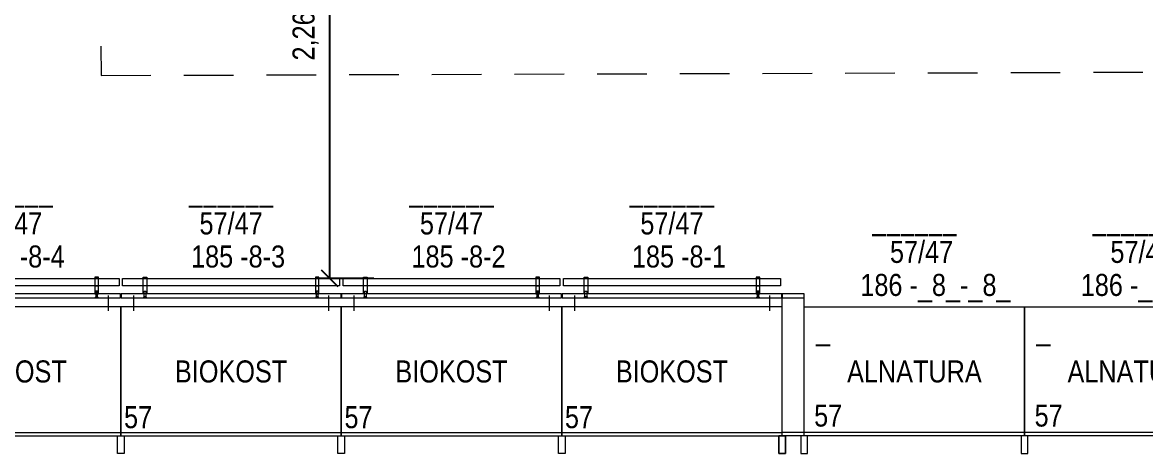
# Model space of a CAD drawing. Header units: millimetres. Extents: x 2027740 to 2136289, y -1533552 to -1491502.
# Drawn here: x 2065246 to 2070341, y -1514595 to -1512639 of the extents above; entities that cross this region are included whole.
import ezdxf
from ezdxf.enums import TextEntityAlignment as Align

# ---------------------------------------------------------------- set-up
doc = ezdxf.new("R2010")
doc.units = ezdxf.units.MM
doc.header["$MEASUREMENT"] = 0
doc.linetypes.add('DGN Style 2', pattern=[375.045563, 225.027338, -150.018225])
for name, color, linetype, lineweight in [('10_Einrichtung', 7, 'Continuous', 0), ('10_Einrichtung (Construction)', 7, 'Continuous', 0), ('20_Sortimentierung', 7, 'Continuous', 0), ('21_Modulnummer', 7, 'Continuous', 0), ('26_Deckenfries', 251, 'DGN Style 2', 13)]:
    doc.layers.add(name, color=color, linetype=linetype, lineweight=lineweight)
doc.layers.add('11 Regaltyp-Kennzeichnung', color=7, linetype='Continuous', lineweight=0, plot=False)
doc.styles.add('Rossmann', font='ARIALN.TTF', dxfattribs={"height": 100})
doc.styles.add('Style-Arial Narrow', font='ARIALN.TTF')
doc.dimstyles.new('Rossmann', dxfattribs={"dimtxt": 100, "dimasz": 75, "dimexe": 50, "dimexo": 0.0625, "dimgap": 50, "dimtad": 1, "dimdec": 3, "dimlfac": 0.001, "dimzin": 3, "dimtxsty": 'Rossmann', "dimcen": 0, "dimadec": 3, "dimazin": 0, "dimtfac": 1, "dimtdec": 0, "dimtofl": 0, "dimtmove": 0, "dimatfit": 1, "dimfxl": 200, "dimfxlon": 1, "dimfrac": 2, "dimtolj": 1, "dimtzin": 3, "dimarcsym": 0})

# ---------------------------------------------------------------- blocks, each defined once
blk = doc.blocks.new('_Oblique')
at = {"color": 0, "linetype": 'ByBlock', "lineweight": -2}
blk.add_line((0.5, 0.5), (-0.5, -0.5), dxfattribs=at)
blk = doc.blocks.new('*D89')
at = {"layer": '10_Einrichtung', "color": 0, "linetype": 'ByBlock', "lineweight": -2, "transparency": 16777216}
for p, q in [((2066840.4, -1511535.6), (2066590.4, -1511535.6)), ((2066840.4, -1513800.6), (2066590.4, -1513800.6))]:
    blk.add_line(p, q, dxfattribs=at)
at = {"layer": '10_Einrichtung', "color": 0, "lineweight": -2, "transparency": 16777216}
blk.add_line((2066640.4, -1513800.6), (2066640.4, -1511535.6), dxfattribs=at)
at = {"layer": 'Defpoints', "color": 0, "lineweight": 0, "transparency": 16777216}
for p in [(2066640.4, -1511535.6), (2067552.2, -1511535.6), (2068684.4, -1513800.6)]:
    blk.add_point(p, dxfattribs=at)
at = {"layer": '10_Einrichtung', "color": 0, "lineweight": -2, "transparency": 16777216, "xscale": 75, "yscale": 75, "zscale": 75}
for p, rotation in [((2066640.4, -1511535.6), 90), ((2066640.4, -1513800.6), 270)]:
    blk.add_blockref('_Oblique', p, dxfattribs=dict(at, rotation=rotation))
at = {"layer": '10_Einrichtung', "color": 0, "transparency": 16777216, "insert": (2066530.3, -1512668.1), "char_height": 100, "attachment_point": 5, "rotation": 90, "style": 'Style-Arial Narrow'}
blk.add_mtext('\\A1;2,265', dxfattribs=at)
blk = doc.blocks.new('Bio links T57')
at = {"layer": '10_Einrichtung', "color": 7, "linetype": 'Continuous', "lineweight": 0}
for p, q in [((50, -267.5), (-50, -267.5)), ((50, -282.5), (-50, -282.5))]:
    blk.add_line(p, q, dxfattribs=at)
at = {"layer": '10_Einrichtung', "color": 23, "lineweight": 13, "flags": 128}
blk.add_lwpolyline([(50, 362.5), (-50, 362.5), (-50, 343.5), (50, 343.5)], close=True, dxfattribs=at)
at = {"layer": '10_Einrichtung', "color": 7, "linetype": 'Continuous', "lineweight": 0, "flags": 128}
for points in [[(-65, -362.5), (-35, -362.5), (-35, -282.5), (-65, -282.5)], [(35, -362.5), (65, -362.5), (65, -282.5), (35, -282.5)]]:
    blk.add_lwpolyline(points, close=True, dxfattribs=at)
at = {"layer": '10_Einrichtung (Construction)', "color": 7, "linetype": 'Continuous', "lineweight": 0}
blk.add_line((-50, -282.5), (-50, 343.5), dxfattribs=at)
at = {"layer": '10_Einrichtung (Construction)', "color": 23, "linetype": 'Continuous', "lineweight": 13}
blk.add_line((50, -282.5), (50, 343.5), dxfattribs=at)
blk = doc.blocks.new('Biol')
at = {"layer": '10_Einrichtung', "color": 23, "linetype": 'Continuous', "lineweight": 13}
blk.add_blockref('Bio links T57', (50, 322.5), dxfattribs=at)
blk = doc.blocks.new('Z205_1')
at = {"layer": '10_Einrichtung', "color": 7, "linetype": 'Continuous', "lineweight": 0}
for p, q in [((500, 305.0005), (-500, 305.0005)), ((-442.5, -317.7995), (-442.5, -248.0146)), ((442.5, -317.7995), (442.5, -248.0146))]:
    blk.add_line(p, q, dxfattribs=at)
at = {"layer": '10_Einrichtung', "color": 7, "linetype": 'Continuous', "lineweight": 0, "flags": 128}
for points in [[(-515, 400.0005), (-485, 400.0005), (-485, 320.0005), (-515, 320.0005)], [(485, 400.0005), (515, 400.0005), (515, 320.0005), (485, 320.0005)], [(500, 320.0005), (-500, 320.0005), (-500, -264.9995), (500, -264.9995)]]:
    blk.add_lwpolyline(points, close=True, dxfattribs=at)
at = {"layer": '10_Einrichtung', "color": 23, "linetype": 'Continuous', "lineweight": 13, "flags": 128}
blk.add_lwpolyline([(-498.75, -324.9995), (498.75, -324.9995), (498.75, -305.9995), (-498.75, -305.9995)], close=True, dxfattribs=at)
at = {"layer": '10_Einrichtung', "lineweight": 0, "ltscale": 0.01, "flags": 128}
for points in [[(-398.75, -324.9995), (-398.75, -399.9995), (-382.25, -399.9995), (-382.25, -324.9995)], [(-398.5, -305.9995), (-394.5, -310.9995), (-386.5, -310.9995), (-382.5, -305.9995)], [(-394.5, -310.9995), (-394.5, -335.9995), (-386.5, -335.9995), (-386.5, -310.9995)], [(398.75, -324.9995), (398.75, -399.9995), (382.25, -399.9995), (382.25, -324.9995)], [(398.5, -305.9995), (394.5, -310.9995), (386.5, -310.9995), (382.5, -305.9995)], [(394.5, -310.9995), (394.5, -335.9995), (386.5, -335.9995), (386.5, -310.9995)], [(492, -393.9995), (-492, -393.9995), (-492, -360.2995), (492, -360.2995)], [(-398.75, -360.2995), (-398.75, -393.9995), (-382.25, -393.9995), (-382.25, -360.2995)], [(398.75, -360.2995), (398.75, -393.9995), (382.25, -393.9995), (382.25, -360.2995)]]:
    blk.add_lwpolyline(points, close=True, dxfattribs=at)
at = {"layer": '10_Einrichtung (Construction)', "color": 3, "linetype": 'Continuous', "lineweight": 0}
for p, q in [((-500, 320.0005), (-500, -264.9995)), ((500, 320.0005), (500, -264.9995))]:
    blk.add_line(p, q, dxfattribs=at)
at = {"layer": '10_Einrichtung (Construction)', "color": 5, "linetype": 'Continuous', "lineweight": 0}
blk.add_line((500, 320.0005), (-500, 320.0005), dxfattribs=at)
blk = doc.blocks.new('Biom')
at = {"layer": '10_Einrichtung', "color": 7, "linetype": 'Continuous', "lineweight": 0}
blk.add_blockref('Z205_1', (500, -360), dxfattribs=at)
at = {"layer": '10_Einrichtung', "color": 7, "linetype": 'Continuous', "lineweight": 0, "style": 'Style-Arial Narrow'}
blk.add_text('57', height=100, rotation=180, dxfattribs=at).set_placement((858.1, -175), align=Align.TOP_RIGHT)
at = {"layer": '20_Sortimentierung', "color": 7, "linetype": 'Continuous', "lineweight": 0, "style": 'Style-Arial Narrow'}
blk.add_attdef('Biom_0', text='', height=100, rotation=180, dxfattribs=at).set_placement((500, -332.5), align=Align.MIDDLE_CENTER)
at = {"layer": '21_Modulnummer', "color": 7, "linetype": 'Continuous', "lineweight": 0, "insert": (468.2, -904), "char_height": 100, "attachment_point": 2, "rotation": 180, "line_spacing_factor": 0.6, "style": 'Style-Arial Narrow'}
blk.add_mtext('185 -8-1', dxfattribs=at)
at = {"layer": '21_Modulnummer', "color": 251, "linetype": 'Continuous', "lineweight": 0, "style": 'Style-Arial Narrow'}
blk.add_attdef('Biom_0', text='', height=100, rotation=180, dxfattribs=at).set_placement((500, -1054), align=Align.TOP_CENTER)
at = {"layer": '21_Modulnummer', "color": 5, "linetype": 'Continuous', "lineweight": 0, "style": 'Style-Arial Narrow'}
blk.add_attdef('Biom_0', text='', height=100, rotation=180, dxfattribs=at).set_placement((500, -1204), align=Align.TOP_CENTER)
blk = doc.blocks.new('Z205_1_1')
at = {"layer": '10_Einrichtung', "color": 7, "linetype": 'Continuous', "lineweight": 0}
for p, q in [((500, 305.0005), (-500, 305.0005)), ((-442.5, -317.7995), (-442.5, -248.0146)), ((442.5, -317.7995), (442.5, -248.0146))]:
    blk.add_line(p, q, dxfattribs=at)
at = {"layer": '10_Einrichtung', "color": 7, "linetype": 'Continuous', "lineweight": 0, "flags": 128}
for points in [[(-515, 400.0005), (-485, 400.0005), (-485, 320.0005), (-515, 320.0005)], [(485, 400.0005), (515, 400.0005), (515, 320.0005), (485, 320.0005)], [(500, 320.0005), (-500, 320.0005), (-500, -264.9995), (500, -264.9995)]]:
    blk.add_lwpolyline(points, close=True, dxfattribs=at)
at = {"layer": '10_Einrichtung', "color": 23, "linetype": 'Continuous', "lineweight": 13, "flags": 128}
blk.add_lwpolyline([(-498.75, -324.9995), (498.75, -324.9995), (498.75, -305.9995), (-498.75, -305.9995)], close=True, dxfattribs=at)
at = {"layer": '10_Einrichtung', "lineweight": 0, "ltscale": 0.01, "flags": 128}
for points in [[(-398.75, -324.9995), (-398.75, -399.9995), (-382.25, -399.9995), (-382.25, -324.9995)], [(-398.5, -305.9995), (-394.5, -310.9995), (-386.5, -310.9995), (-382.5, -305.9995)], [(-394.5, -310.9995), (-394.5, -335.9995), (-386.5, -335.9995), (-386.5, -310.9995)], [(398.75, -324.9995), (398.75, -399.9995), (382.25, -399.9995), (382.25, -324.9995)], [(398.5, -305.9995), (394.5, -310.9995), (386.5, -310.9995), (382.5, -305.9995)], [(394.5, -310.9995), (394.5, -335.9995), (386.5, -335.9995), (386.5, -310.9995)], [(492, -393.9995), (-492, -393.9995), (-492, -360.2995), (492, -360.2995)], [(-398.75, -360.2995), (-398.75, -393.9995), (-382.25, -393.9995), (-382.25, -360.2995)], [(398.75, -360.2995), (398.75, -393.9995), (382.25, -393.9995), (382.25, -360.2995)]]:
    blk.add_lwpolyline(points, close=True, dxfattribs=at)
at = {"layer": '10_Einrichtung (Construction)', "color": 3, "linetype": 'Continuous', "lineweight": 0}
for p, q in [((-500, 320.0005), (-500, -264.9995)), ((500, 320.0005), (500, -264.9995))]:
    blk.add_line(p, q, dxfattribs=at)
at = {"layer": '10_Einrichtung (Construction)', "color": 5, "linetype": 'Continuous', "lineweight": 0}
blk.add_line((500, 320.0005), (-500, 320.0005), dxfattribs=at)
blk = doc.blocks.new('Biom_1')
at = {"layer": '10_Einrichtung', "color": 7, "linetype": 'Continuous', "lineweight": 0}
blk.add_blockref('Z205_1_1', (500, -360), dxfattribs=at)
at = {"layer": '10_Einrichtung', "color": 7, "linetype": 'Continuous', "lineweight": 0, "style": 'Style-Arial Narrow'}
blk.add_text('57', height=100, rotation=180, dxfattribs=at).set_placement((858.1, -175), align=Align.TOP_RIGHT)
at = {"layer": '20_Sortimentierung', "color": 7, "linetype": 'Continuous', "lineweight": 0, "style": 'Style-Arial Narrow'}
blk.add_attdef('Biom_1_0', text='', height=100, rotation=180, dxfattribs=at).set_placement((500, -332.5), align=Align.MIDDLE_CENTER)
at = {"layer": '21_Modulnummer', "color": 7, "linetype": 'Continuous', "lineweight": 0, "insert": (468.2, -904), "char_height": 100, "attachment_point": 2, "rotation": 180, "line_spacing_factor": 0.6, "style": 'Style-Arial Narrow'}
blk.add_mtext('185 -8-2', dxfattribs=at)
at = {"layer": '21_Modulnummer', "color": 251, "linetype": 'Continuous', "lineweight": 0, "style": 'Style-Arial Narrow'}
blk.add_attdef('Biom_1_0', text='', height=100, rotation=180, dxfattribs=at).set_placement((500, -1054), align=Align.TOP_CENTER)
at = {"layer": '21_Modulnummer', "color": 5, "linetype": 'Continuous', "lineweight": 0, "style": 'Style-Arial Narrow'}
blk.add_attdef('Biom_1_0', text='', height=100, rotation=180, dxfattribs=at).set_placement((500, -1204), align=Align.TOP_CENTER)
blk = doc.blocks.new('Z205_1_2')
at = {"layer": '10_Einrichtung', "color": 7, "linetype": 'Continuous', "lineweight": 0}
for p, q in [((500, 305.0005), (-500, 305.0005)), ((-442.5, -317.7995), (-442.5, -248.0146)), ((442.5, -317.7995), (442.5, -248.0146))]:
    blk.add_line(p, q, dxfattribs=at)
at = {"layer": '10_Einrichtung', "color": 7, "linetype": 'Continuous', "lineweight": 0, "flags": 128}
for points in [[(-515, 400.0005), (-485, 400.0005), (-485, 320.0005), (-515, 320.0005)], [(485, 400.0005), (515, 400.0005), (515, 320.0005), (485, 320.0005)], [(500, 320.0005), (-500, 320.0005), (-500, -264.9995), (500, -264.9995)]]:
    blk.add_lwpolyline(points, close=True, dxfattribs=at)
at = {"layer": '10_Einrichtung', "color": 23, "linetype": 'Continuous', "lineweight": 13, "flags": 128}
blk.add_lwpolyline([(-498.75, -324.9995), (498.75, -324.9995), (498.75, -305.9995), (-498.75, -305.9995)], close=True, dxfattribs=at)
at = {"layer": '10_Einrichtung', "lineweight": 0, "ltscale": 0.01, "flags": 128}
for points in [[(-398.75, -324.9995), (-398.75, -399.9995), (-382.25, -399.9995), (-382.25, -324.9995)], [(-398.5, -305.9995), (-394.5, -310.9995), (-386.5, -310.9995), (-382.5, -305.9995)], [(-394.5, -310.9995), (-394.5, -335.9995), (-386.5, -335.9995), (-386.5, -310.9995)], [(398.75, -324.9995), (398.75, -399.9995), (382.25, -399.9995), (382.25, -324.9995)], [(398.5, -305.9995), (394.5, -310.9995), (386.5, -310.9995), (382.5, -305.9995)], [(394.5, -310.9995), (394.5, -335.9995), (386.5, -335.9995), (386.5, -310.9995)], [(492, -393.9995), (-492, -393.9995), (-492, -360.2995), (492, -360.2995)], [(-398.75, -360.2995), (-398.75, -393.9995), (-382.25, -393.9995), (-382.25, -360.2995)], [(398.75, -360.2995), (398.75, -393.9995), (382.25, -393.9995), (382.25, -360.2995)]]:
    blk.add_lwpolyline(points, close=True, dxfattribs=at)
at = {"layer": '10_Einrichtung (Construction)', "color": 3, "linetype": 'Continuous', "lineweight": 0}
for p, q in [((-500, 320.0005), (-500, -264.9995)), ((500, 320.0005), (500, -264.9995))]:
    blk.add_line(p, q, dxfattribs=at)
at = {"layer": '10_Einrichtung (Construction)', "color": 5, "linetype": 'Continuous', "lineweight": 0}
blk.add_line((500, 320.0005), (-500, 320.0005), dxfattribs=at)
blk = doc.blocks.new('Biom_2')
at = {"layer": '10_Einrichtung', "color": 7, "linetype": 'Continuous', "lineweight": 0}
blk.add_blockref('Z205_1_2', (500, -360), dxfattribs=at)
at = {"layer": '10_Einrichtung', "color": 7, "linetype": 'Continuous', "lineweight": 0, "style": 'Style-Arial Narrow'}
blk.add_text('57', height=100, rotation=180, dxfattribs=at).set_placement((858.1, -175), align=Align.TOP_RIGHT)
at = {"layer": '20_Sortimentierung', "color": 7, "linetype": 'Continuous', "lineweight": 0, "style": 'Style-Arial Narrow'}
blk.add_attdef('Biom_2_0', text='', height=100, rotation=180, dxfattribs=at).set_placement((500, -332.5), align=Align.MIDDLE_CENTER)
at = {"layer": '21_Modulnummer', "color": 7, "linetype": 'Continuous', "lineweight": 0, "insert": (468.2, -904), "char_height": 100, "attachment_point": 2, "rotation": 180, "line_spacing_factor": 0.6, "style": 'Style-Arial Narrow'}
blk.add_mtext('185 -8-3', dxfattribs=at)
at = {"layer": '21_Modulnummer', "color": 251, "linetype": 'Continuous', "lineweight": 0, "style": 'Style-Arial Narrow'}
blk.add_attdef('Biom_2_0', text='', height=100, rotation=180, dxfattribs=at).set_placement((500, -1054), align=Align.TOP_CENTER)
at = {"layer": '21_Modulnummer', "color": 5, "linetype": 'Continuous', "lineweight": 0, "style": 'Style-Arial Narrow'}
blk.add_attdef('Biom_2_0', text='', height=100, rotation=180, dxfattribs=at).set_placement((500, -1204), align=Align.TOP_CENTER)
blk = doc.blocks.new('Z205_1_3')
at = {"layer": '10_Einrichtung', "color": 7, "linetype": 'Continuous', "lineweight": 0}
for p, q in [((500, 305.0005), (-500, 305.0005)), ((-442.5, -317.7995), (-442.5, -248.0146)), ((442.5, -317.7995), (442.5, -248.0146))]:
    blk.add_line(p, q, dxfattribs=at)
at = {"layer": '10_Einrichtung', "color": 7, "linetype": 'Continuous', "lineweight": 0, "flags": 128}
for points in [[(-515, 400.0005), (-485, 400.0005), (-485, 320.0005), (-515, 320.0005)], [(485, 400.0005), (515, 400.0005), (515, 320.0005), (485, 320.0005)], [(500, 320.0005), (-500, 320.0005), (-500, -264.9995), (500, -264.9995)]]:
    blk.add_lwpolyline(points, close=True, dxfattribs=at)
at = {"layer": '10_Einrichtung', "color": 23, "linetype": 'Continuous', "lineweight": 13, "flags": 128}
blk.add_lwpolyline([(-498.75, -324.9995), (498.75, -324.9995), (498.75, -305.9995), (-498.75, -305.9995)], close=True, dxfattribs=at)
at = {"layer": '10_Einrichtung', "lineweight": 0, "ltscale": 0.01, "flags": 128}
for points in [[(-398.75, -324.9995), (-398.75, -399.9995), (-382.25, -399.9995), (-382.25, -324.9995)], [(-398.5, -305.9995), (-394.5, -310.9995), (-386.5, -310.9995), (-382.5, -305.9995)], [(-394.5, -310.9995), (-394.5, -335.9995), (-386.5, -335.9995), (-386.5, -310.9995)], [(398.75, -324.9995), (398.75, -399.9995), (382.25, -399.9995), (382.25, -324.9995)], [(398.5, -305.9995), (394.5, -310.9995), (386.5, -310.9995), (382.5, -305.9995)], [(394.5, -310.9995), (394.5, -335.9995), (386.5, -335.9995), (386.5, -310.9995)], [(492, -393.9995), (-492, -393.9995), (-492, -360.2995), (492, -360.2995)], [(-398.75, -360.2995), (-398.75, -393.9995), (-382.25, -393.9995), (-382.25, -360.2995)], [(398.75, -360.2995), (398.75, -393.9995), (382.25, -393.9995), (382.25, -360.2995)]]:
    blk.add_lwpolyline(points, close=True, dxfattribs=at)
at = {"layer": '10_Einrichtung (Construction)', "color": 3, "linetype": 'Continuous', "lineweight": 0}
for p, q in [((-500, 320.0005), (-500, -264.9995)), ((500, 320.0005), (500, -264.9995))]:
    blk.add_line(p, q, dxfattribs=at)
at = {"layer": '10_Einrichtung (Construction)', "color": 5, "linetype": 'Continuous', "lineweight": 0}
blk.add_line((500, 320.0005), (-500, 320.0005), dxfattribs=at)
blk = doc.blocks.new('Biom_3')
at = {"layer": '10_Einrichtung', "color": 7, "linetype": 'Continuous', "lineweight": 0}
blk.add_blockref('Z205_1_3', (500, -360), dxfattribs=at)
at = {"layer": '10_Einrichtung', "color": 7, "linetype": 'Continuous', "lineweight": 0, "style": 'Style-Arial Narrow'}
blk.add_text('57', height=100, rotation=180, dxfattribs=at).set_placement((858.1, -175), align=Align.TOP_RIGHT)
at = {"layer": '20_Sortimentierung', "color": 7, "linetype": 'Continuous', "lineweight": 0, "style": 'Style-Arial Narrow'}
blk.add_attdef('Biom_3_0', text='', height=100, rotation=180, dxfattribs=at).set_placement((500, -332.5), align=Align.MIDDLE_CENTER)
at = {"layer": '21_Modulnummer', "color": 7, "linetype": 'Continuous', "lineweight": 0, "insert": (468.2, -904), "char_height": 100, "attachment_point": 2, "rotation": 180, "line_spacing_factor": 0.6, "style": 'Style-Arial Narrow'}
blk.add_mtext('185 -8-4', dxfattribs=at)
at = {"layer": '21_Modulnummer', "color": 251, "linetype": 'Continuous', "lineweight": 0, "style": 'Style-Arial Narrow'}
blk.add_attdef('Biom_3_0', text='', height=100, rotation=180, dxfattribs=at).set_placement((500, -1054), align=Align.TOP_CENTER)
at = {"layer": '21_Modulnummer', "color": 5, "linetype": 'Continuous', "lineweight": 0, "style": 'Style-Arial Narrow'}
blk.add_attdef('Biom_3_0', text='', height=100, rotation=180, dxfattribs=at).set_placement((500, -1204), align=Align.TOP_CENTER)
blk = doc.blocks.new('*U332')
at = {"layer": '10_Einrichtung', "color": 7, "linetype": 'Continuous', "lineweight": 0}
blk.add_line((-500, 237.5), (500, 237.5), dxfattribs=at)
at = {"layer": '10_Einrichtung', "color": 7, "linetype": 'Continuous', "lineweight": 0, "flags": 128}
for points in [[(-485, 332.5), (-515, 332.5), (-515, 252.5), (-485, 252.5)], [(515, 332.5), (485, 332.5), (485, 252.5), (515, 252.5)], [(-500, 252.5), (500, 252.5), (500, -332.5), (-500, -332.5)]]:
    blk.add_lwpolyline(points, close=True, dxfattribs=at)
at = {"layer": '10_Einrichtung (Construction)', "color": 3, "linetype": 'Continuous', "lineweight": 0}
for p, q in [((-500, 252.5), (-500, -332.5)), ((500, 252.5), (500, -332.5))]:
    blk.add_line(p, q, dxfattribs=at)
at = {"layer": '10_Einrichtung (Construction)', "color": 5, "linetype": 'Continuous', "lineweight": 0}
blk.add_line((-500, 252.5), (500, 252.5), dxfattribs=at)
at = {"layer": '10_Einrichtung', "color": 7, "linetype": 'Continuous', "lineweight": 0, "style": 'Rossmann'}
blk.add_text('57', height=100, rotation=180, dxfattribs=at).set_placement((391.1, 160.1), align=Align.MIDDLE_CENTER)
blk = doc.blocks.new('R1 57_9')
at = {"layer": '10_Einrichtung', "color": 7, "linetype": 'Continuous', "lineweight": 0}
blk.add_blockref('*U332', (500, -292.5), dxfattribs=at)
blk = doc.blocks.new('I1 57_9')
at = {"layer": '10_Einrichtung', "color": 7, "linetype": 'Continuous', "lineweight": 0}
blk.add_blockref('R1 57_9', (0, 0), dxfattribs=at)
at = {"layer": '11 Regaltyp-Kennzeichnung', "color": 7, "linetype": 'Continuous', "lineweight": 0, "style": 'Style-Arial Narrow'}
blk.add_attdef('I1 57_9_0', text='', height=100, rotation=180, dxfattribs=at).set_placement((883.2, -475), align=Align.RIGHT)
at = {"layer": '20_Sortimentierung', "color": 7, "linetype": 'Continuous', "lineweight": 0, "style": 'Style-Arial Narrow'}
blk.add_attdef('I1 57_9_0', text='', height=100, rotation=180, dxfattribs=at).set_placement((500, -332.5), align=Align.MIDDLE_CENTER)
at = {"layer": '21_Modulnummer', "color": 7, "linetype": 'Continuous', "lineweight": 0, "insert": (404.6, -775), "char_height": 100, "attachment_point": 2, "rotation": 180, "line_spacing_factor": 0.6, "style": 'Style-Arial Narrow'}
blk.add_mtext('186 -_8_-_7_', dxfattribs=at)
at = {"layer": '21_Modulnummer', "color": 251, "linetype": 'Continuous', "lineweight": 0, "style": 'Style-Arial Narrow'}
blk.add_attdef('I1 57_9_0', text='', height=100, rotation=180, dxfattribs=at).set_placement((467.6, -925), align=Align.TOP_CENTER)
at = {"layer": '21_Modulnummer', "color": 5, "linetype": 'Continuous', "lineweight": 0, "style": 'Style-Arial Narrow'}
blk.add_attdef('I1 57_9_0', text='', height=100, rotation=180, dxfattribs=at).set_placement((500, -1075), align=Align.TOP_CENTER)
blk = doc.blocks.new('*U335')
at = {"layer": '10_Einrichtung', "color": 7, "linetype": 'Continuous', "lineweight": 0}
blk.add_line((-500, 237.5), (500, 237.5), dxfattribs=at)
at = {"layer": '10_Einrichtung', "color": 7, "linetype": 'Continuous', "lineweight": 0, "flags": 128}
for points in [[(-485, 332.5), (-515, 332.5), (-515, 252.5), (-485, 252.5)], [(515, 332.5), (485, 332.5), (485, 252.5), (515, 252.5)], [(-500, 252.5), (500, 252.5), (500, -332.5), (-500, -332.5)]]:
    blk.add_lwpolyline(points, close=True, dxfattribs=at)
at = {"layer": '10_Einrichtung (Construction)', "color": 3, "linetype": 'Continuous', "lineweight": 0}
for p, q in [((-500, 252.5), (-500, -332.5)), ((500, 252.5), (500, -332.5))]:
    blk.add_line(p, q, dxfattribs=at)
at = {"layer": '10_Einrichtung (Construction)', "color": 5, "linetype": 'Continuous', "lineweight": 0}
blk.add_line((-500, 252.5), (500, 252.5), dxfattribs=at)
at = {"layer": '10_Einrichtung', "color": 7, "linetype": 'Continuous', "lineweight": 0, "style": 'Rossmann'}
blk.add_text('57', height=100, rotation=180, dxfattribs=at).set_placement((391.1, 160.1), align=Align.MIDDLE_CENTER)
blk = doc.blocks.new('R1 57_10')
at = {"layer": '10_Einrichtung', "color": 7, "linetype": 'Continuous', "lineweight": 0}
blk.add_blockref('*U335', (500, -292.5), dxfattribs=at)
blk = doc.blocks.new('I1 57_10')
at = {"layer": '10_Einrichtung', "color": 7, "linetype": 'Continuous', "lineweight": 0}
blk.add_blockref('R1 57_10', (0, 0), dxfattribs=at)
at = {"layer": '11 Regaltyp-Kennzeichnung', "color": 7, "linetype": 'Continuous', "lineweight": 0, "style": 'Style-Arial Narrow'}
blk.add_attdef('I1 57_10_0', text='', height=100, rotation=180, dxfattribs=at).set_placement((883.2, -475), align=Align.RIGHT)
at = {"layer": '20_Sortimentierung', "color": 7, "linetype": 'Continuous', "lineweight": 0, "style": 'Style-Arial Narrow'}
blk.add_attdef('I1 57_10_0', text='', height=100, rotation=180, dxfattribs=at).set_placement((500, -332.5), align=Align.MIDDLE_CENTER)
at = {"layer": '21_Modulnummer', "color": 7, "linetype": 'Continuous', "lineweight": 0, "insert": (404.6, -775), "char_height": 100, "attachment_point": 2, "rotation": 180, "line_spacing_factor": 0.6, "style": 'Style-Arial Narrow'}
blk.add_mtext('186 -_8_-_8_', dxfattribs=at)
at = {"layer": '21_Modulnummer', "color": 251, "linetype": 'Continuous', "lineweight": 0, "style": 'Style-Arial Narrow'}
blk.add_attdef('I1 57_10_0', text='', height=100, rotation=180, dxfattribs=at).set_placement((467.6, -925), align=Align.TOP_CENTER)
at = {"layer": '21_Modulnummer', "color": 5, "linetype": 'Continuous', "lineweight": 0, "style": 'Style-Arial Narrow'}
blk.add_attdef('I1 57_10_0', text='', height=100, rotation=180, dxfattribs=at).set_placement((500, -1075), align=Align.TOP_CENTER)

msp = doc.modelspace()

# ---------------------------------------------------------------- linework, layer by layer
at = {"layer": '26_Deckenfries'}
for p, q in [((2065419.4474, -1503747.0007), (2065603.6297, -1512878.9456)), ((2065603.6297, -1512878.9456), (2084549.0199, -1512819.9531))]:
    msp.add_line(p, q, dxfattribs=at)

# ---------------------------------------------------------------- block references
ref = msp.add_blockref('I1 57_10', (2069792.425, -1514554.5719), dxfattribs=dict(rotation=180))
ref.add_attrib('I1 57_10_0', '57/47', dxfattribs={"layer": '21_Modulnummer', "color": 251, "linetype": 'Continuous', "lineweight": 0, "height": 100, "style": 'Style-Arial Narrow'}).set_placement((2069324.8574, -1513629.5719), align=Align.TOP_CENTER)
ref.add_attrib('I1 57_10_0', 'ALNATURA', dxfattribs={"layer": '20_Sortimentierung', "color": 7, "linetype": 'Continuous', "lineweight": 0, "height": 100, "style": 'Style-Arial Narrow'}).set_placement((2069292.425, -1514222.0719), align=Align.MIDDLE_CENTER)
ref.add_attrib('I1 57_10_0', '______', dxfattribs={"layer": '21_Modulnummer', "color": 5, "linetype": 'Continuous', "lineweight": 0, "height": 100, "style": 'Style-Arial Narrow'}).set_placement((2069292.425, -1513479.5719), align=Align.TOP_CENTER)
ref.add_attrib('I1 57_10_0', '_', dxfattribs={"layer": '11 Regaltyp-Kennzeichnung', "color": 7, "linetype": 'Continuous', "lineweight": 0, "height": 100, "style": 'Style-Arial Narrow'}).set_placement((2068909.1817, -1514079.5719), align=Align.RIGHT)
ref = msp.add_blockref('I1 57_9', (2070792.425, -1514554.5719), dxfattribs=dict(rotation=180))
ref.add_attrib('I1 57_9_0', '57/47', dxfattribs={"layer": '21_Modulnummer', "color": 251, "linetype": 'Continuous', "lineweight": 0, "height": 100, "style": 'Style-Arial Narrow'}).set_placement((2070324.8574, -1513629.5719), align=Align.TOP_CENTER)
ref.add_attrib('I1 57_9_0', 'ALNATURA', dxfattribs={"layer": '20_Sortimentierung', "color": 7, "linetype": 'Continuous', "lineweight": 0, "height": 100, "style": 'Style-Arial Narrow'}).set_placement((2070292.425, -1514222.0719), align=Align.MIDDLE_CENTER)
ref.add_attrib('I1 57_9_0', '______', dxfattribs={"layer": '21_Modulnummer', "color": 5, "linetype": 'Continuous', "lineweight": 0, "height": 100, "style": 'Style-Arial Narrow'}).set_placement((2070292.425, -1513479.5719), align=Align.TOP_CENTER)
ref.add_attrib('I1 57_9_0', '_', dxfattribs={"layer": '11 Regaltyp-Kennzeichnung', "color": 7, "linetype": 'Continuous', "lineweight": 0, "height": 100, "style": 'Style-Arial Narrow'}).set_placement((2069909.1817, -1514079.5719), align=Align.RIGHT)
at = {"layer": '10_Einrichtung', "color": 23, "linetype": 'Continuous', "lineweight": 13, "true_color": 0xcd853f}
msp.add_blockref('Biol', (2068692.425, -1514554.5719), dxfattribs=at)
at = {"layer": '21_Modulnummer', "color": 7, "linetype": 'Continuous', "lineweight": 0}
ref = msp.add_blockref('Biom_3', (2065692.425, -1514554.5719), dxfattribs=dict(at, rotation=180))
ref.add_attrib('Biom_3_0', '57/47', dxfattribs={"color": 251, "linetype": 'Continuous', "lineweight": 0, "height": 100, "style": 'Style-Arial Narrow'}).set_placement((2065192.425, -1513500.5719), align=Align.TOP_CENTER)
ref.add_attrib('Biom_3_0', '______', dxfattribs={"color": 5, "linetype": 'Continuous', "lineweight": 0, "height": 100, "style": 'Style-Arial Narrow'}).set_placement((2065192.425, -1513350.5719), align=Align.TOP_CENTER)
ref.add_attrib('Biom_3_0', 'BIOKOST', dxfattribs={"layer": '20_Sortimentierung', "color": 7, "linetype": 'Continuous', "lineweight": 0, "height": 100, "style": 'Style-Arial Narrow'}).set_placement((2065192.425, -1514222.0719), align=Align.MIDDLE_CENTER)
ref = msp.add_blockref('Biom_2', (2066692.425, -1514554.5719), dxfattribs=dict(at, rotation=180))
ref.add_attrib('Biom_2_0', '57/47', dxfattribs={"color": 251, "linetype": 'Continuous', "lineweight": 0, "height": 100, "style": 'Style-Arial Narrow'}).set_placement((2066192.425, -1513500.5719), align=Align.TOP_CENTER)
ref.add_attrib('Biom_2_0', '______', dxfattribs={"color": 5, "linetype": 'Continuous', "lineweight": 0, "height": 100, "style": 'Style-Arial Narrow'}).set_placement((2066192.425, -1513350.5719), align=Align.TOP_CENTER)
ref.add_attrib('Biom_2_0', 'BIOKOST', dxfattribs={"layer": '20_Sortimentierung', "color": 7, "linetype": 'Continuous', "lineweight": 0, "height": 100, "style": 'Style-Arial Narrow'}).set_placement((2066192.425, -1514222.0719), align=Align.MIDDLE_CENTER)
ref = msp.add_blockref('Biom_1', (2067692.425, -1514554.5719), dxfattribs=dict(at, rotation=180))
ref.add_attrib('Biom_1_0', '57/47', dxfattribs={"color": 251, "linetype": 'Continuous', "lineweight": 0, "height": 100, "style": 'Style-Arial Narrow'}).set_placement((2067192.425, -1513500.5719), align=Align.TOP_CENTER)
ref.add_attrib('Biom_1_0', '______', dxfattribs={"color": 5, "linetype": 'Continuous', "lineweight": 0, "height": 100, "style": 'Style-Arial Narrow'}).set_placement((2067192.425, -1513350.5719), align=Align.TOP_CENTER)
ref.add_attrib('Biom_1_0', 'BIOKOST', dxfattribs={"layer": '20_Sortimentierung', "color": 7, "linetype": 'Continuous', "lineweight": 0, "height": 100, "style": 'Style-Arial Narrow'}).set_placement((2067192.425, -1514222.0719), align=Align.MIDDLE_CENTER)
ref = msp.add_blockref('Biom', (2068692.425, -1514554.5719), dxfattribs=dict(at, rotation=180))
ref.add_attrib('Biom_0', '57/47', dxfattribs={"color": 251, "linetype": 'Continuous', "lineweight": 0, "height": 100, "style": 'Style-Arial Narrow'}).set_placement((2068192.425, -1513500.5719), align=Align.TOP_CENTER)
ref.add_attrib('Biom_0', '______', dxfattribs={"color": 5, "linetype": 'Continuous', "lineweight": 0, "height": 100, "style": 'Style-Arial Narrow'}).set_placement((2068192.425, -1513350.5719), align=Align.TOP_CENTER)
ref.add_attrib('Biom_0', 'BIOKOST', dxfattribs={"layer": '20_Sortimentierung', "color": 7, "linetype": 'Continuous', "lineweight": 0, "height": 100, "style": 'Style-Arial Narrow'}).set_placement((2068192.425, -1514222.0719), align=Align.MIDDLE_CENTER)

# ---------------------------------------------------------------- dimensions: what is measured, and where the dimension line sits
at = {"layer": '10_Einrichtung'}
dim = msp.add_linear_dim(base=(2066640.4387, -1511535.5719), p1=(2068684.425, -1513800.5719), p2=(2067552.2363, -1511535.5719), angle=90, dimstyle='Rossmann', override={"dimtxsty": 'Style-Arial Narrow', "dimblk": 'Oblique', "dimtdec": 3}, dxfattribs=at)
dim.commit()
dim.dimension.update_dxf_attribs({"geometry": '*D89', "text_midpoint": (2066530.3432, -1512668.0719)})

doc.saveas('drawing.dxf')
